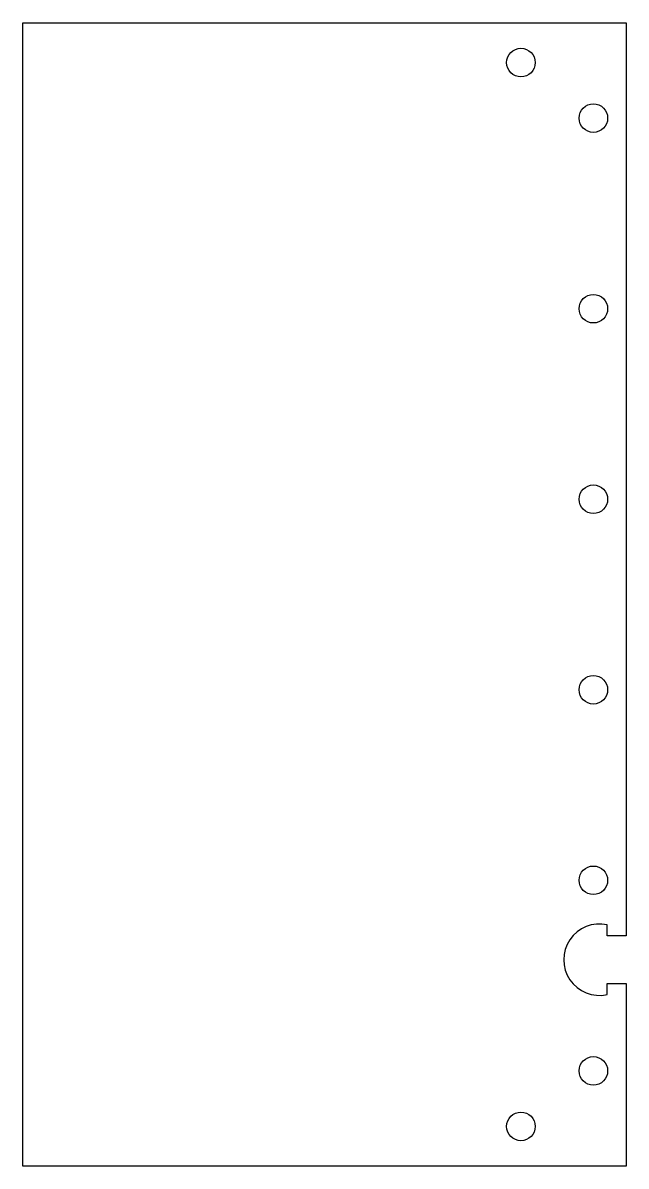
# Model space of a CAD drawing. Header units: millimetres. Extents: x -206 to -168, y -36 to 36.
import ezdxf

# ---------------------------------------------------------------- set-up
doc = ezdxf.new("R2010")
doc.units = ezdxf.units.MM
doc.layers.get('0').update_dxf_attribs({"linetype": 'CONTINUOUS'})

msp = doc.modelspace()

# ---------------------------------------------------------------- linework, layer by layer
msp.add_lwpolyline([(-168, -21.5), (-169.2, -21.5), (-169.2, -20.801, 1.24022), (-169.2, -25.199), (-169.2, -24.5), (-168, -24.5), (-168, -36), (-206, -36), (-206, 36), (-168, 36)], format="xyb", close=True)
for centre in [(-174.628, 33.5), (-170.064, 30), (-170.064, 18), (-170.064, 6), (-170.064, -6), (-170.064, -18), (-170.064, -30), (-174.628, -33.5)]:
    msp.add_circle(centre, 0.9)

doc.saveas('drawing.dxf')
